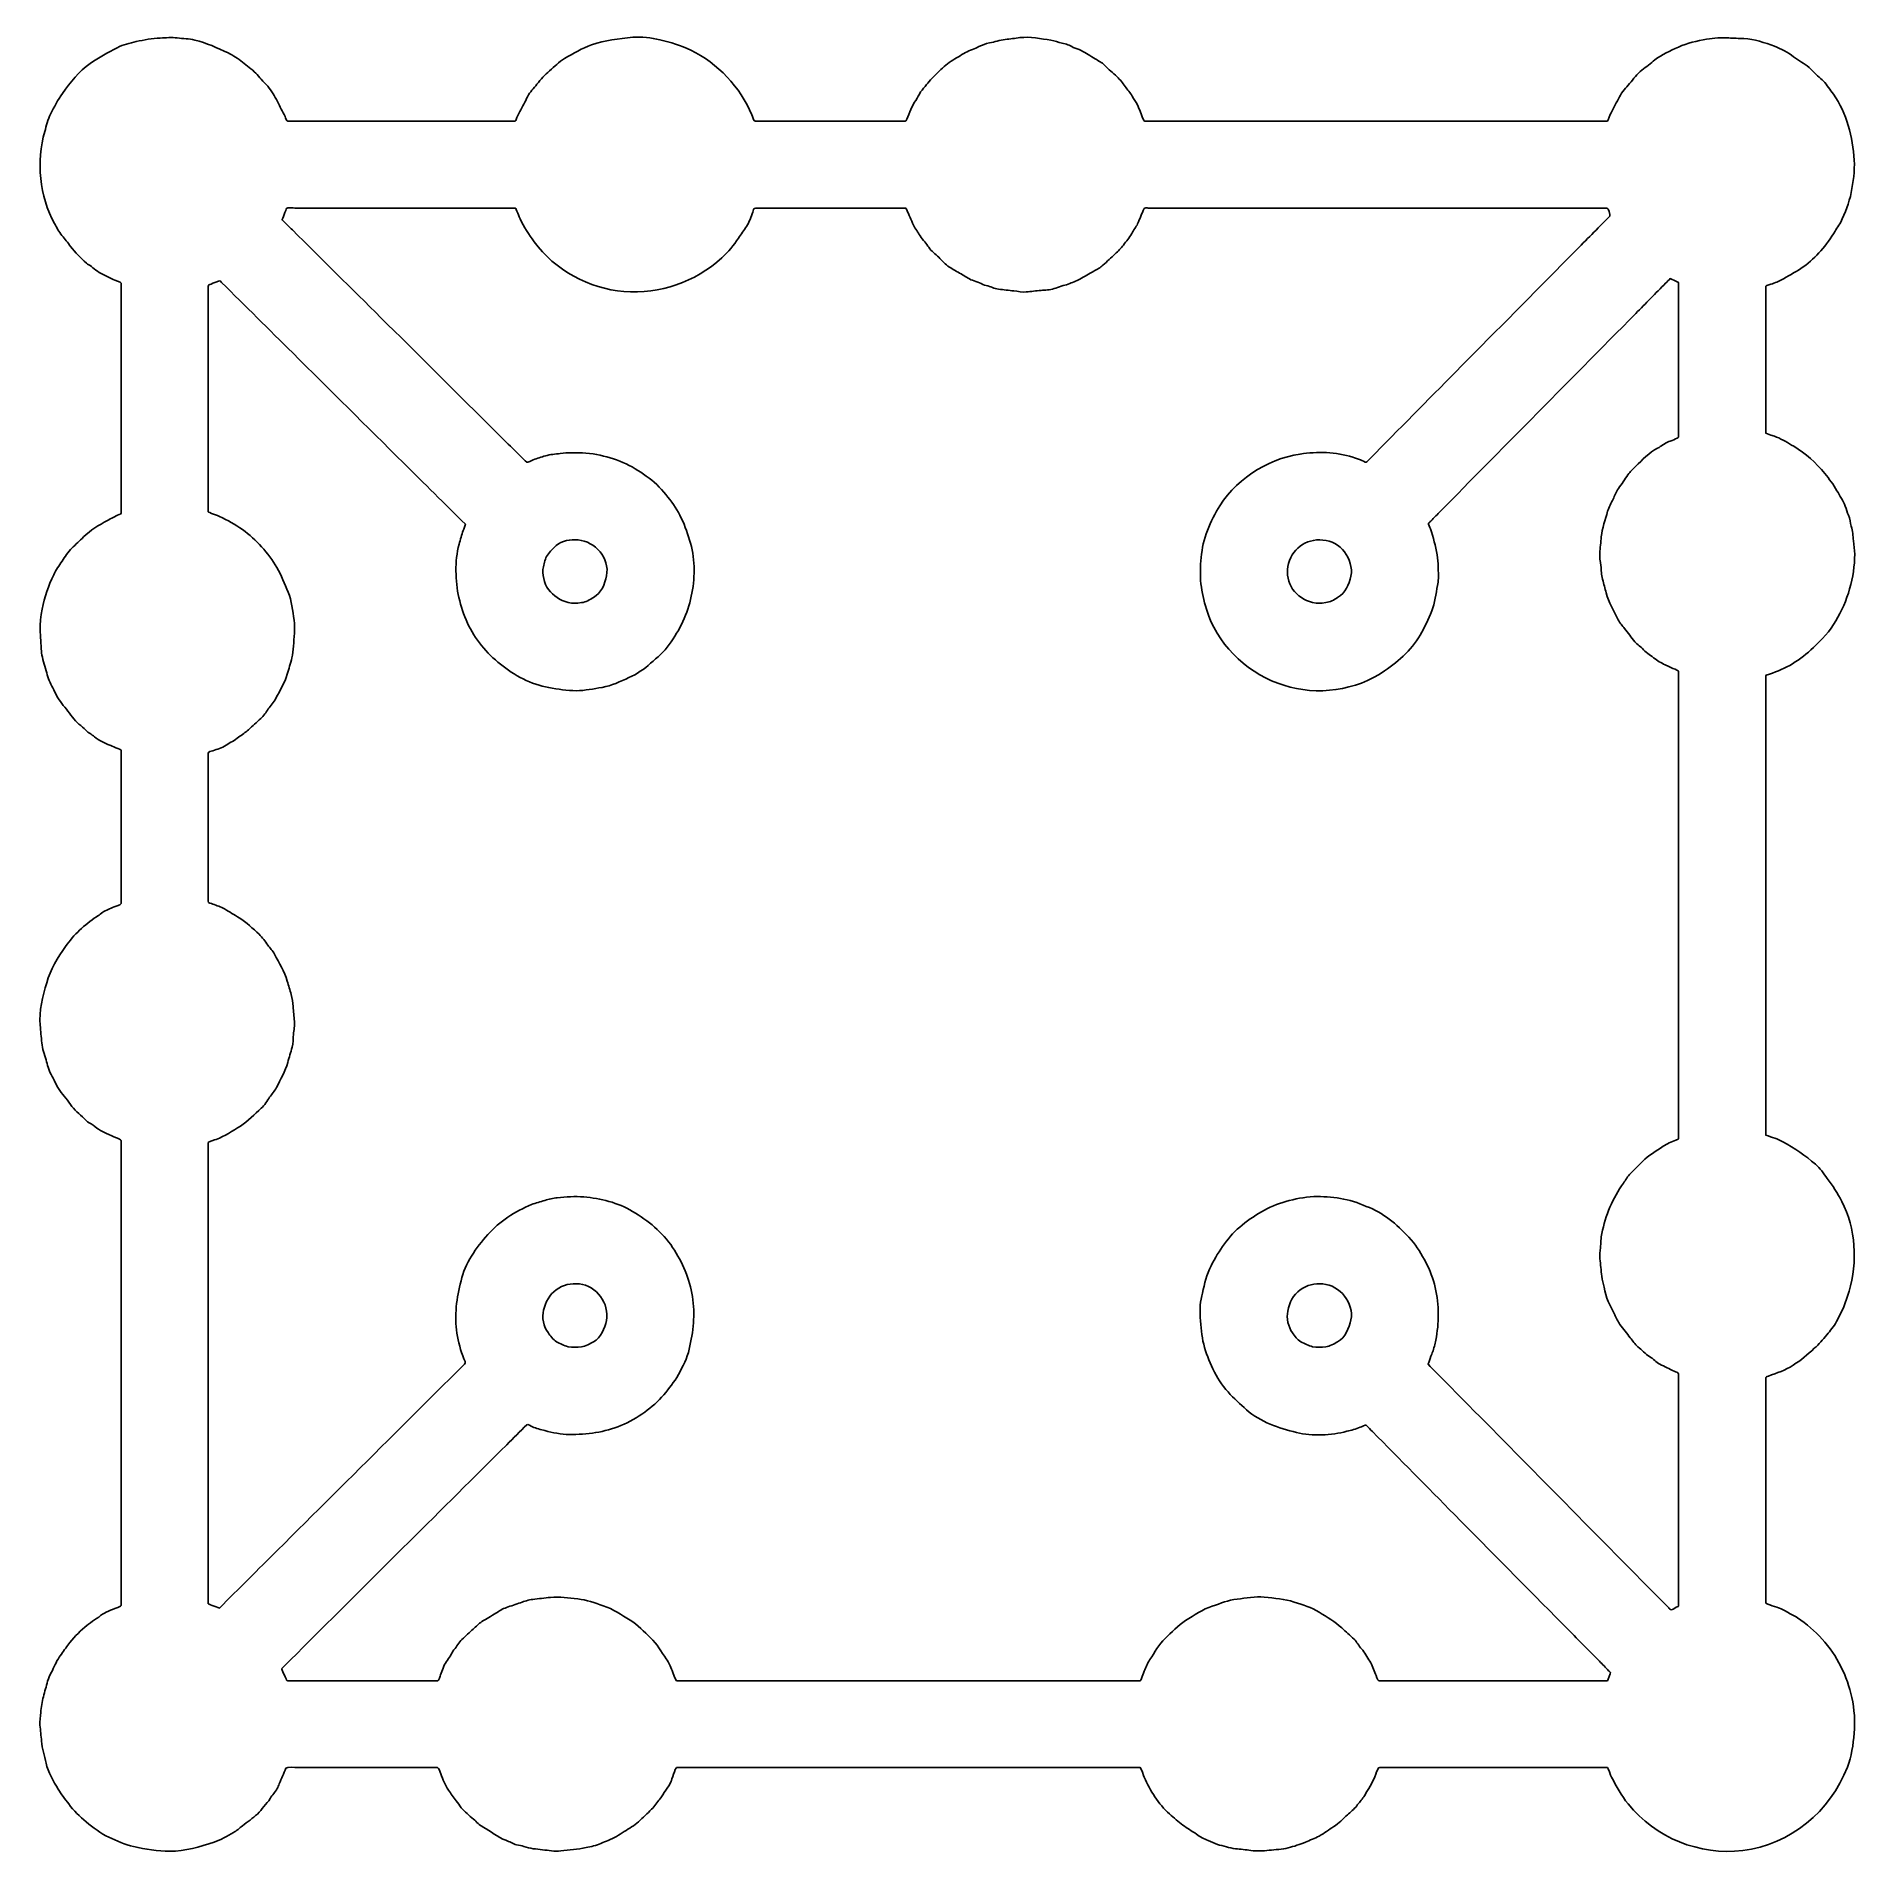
# Model space of a CAD drawing. Header units: inches. Extents: x 5 to 164, y -163 to -5.
import ezdxf

# ---------------------------------------------------------------- set-up
doc = ezdxf.new("R2010")
doc.units = ezdxf.units.IN
doc.header["$MEASUREMENT"] = 0
doc.layers.add('Layer 1', color=7, linetype='Continuous')

msp = doc.modelspace()

# ---------------------------------------------------------------- linework, layer by layer
at = {"layer": 'Layer 1', "color": 8, "lineweight": 25, "true_color": 0x808080}
for points, knots in [([(16.76, -163.1), (15.69, -163.1), (14.63, -162.93), (13.59, -162.68), (12.83, -162.5), (12.13, -162.2), (11.42, -161.87), (10.73, -161.54), (10.05, -161.02), (9.46, -160.53), (8.9, -160.06), (8.35, -159.55), (7.92, -158.95), (7.61, -158.53), (7.28, -158.11), (7, -157.67), (6.59, -156.99), (6.14, -156.16), (5.94, -155.39), (5.79, -154.76), (5.61, -154.13), (5.55, -153.48), (5.5, -153.02), (5.46, -152.55), (5.41, -152.08), (5.38, -151.72), (5.45, -151.32), (5.48, -150.96), (5.52, -150.5), (5.58, -150.04), (5.71, -149.59), (5.83, -149.14), (5.96, -148.69), (6.08, -148.24), (6.16, -147.97), (6.28, -147.71), (6.41, -147.46), (6.64, -147.03), (6.81, -146.55), (7.09, -146.15), (7.34, -145.78), (7.6, -145.43), (7.85, -145.08), (8.26, -144.5), (8.81, -143.99), (9.33, -143.52), (9.75, -143.14), (10.26, -142.86), (10.71, -142.51), (11.12, -142.19), (11.63, -142.02), (12.12, -141.82), (12.19, -141.79), (12.5, -141.72), (12.5, -141.62), (12.5, -139.56), (12.5, -137.49), (12.5, -135.42), (12.5, -131.16), (12.5, -126.89), (12.5, -122.63), (12.5, -118.18), (12.5, -113.73), (12.5, -109.28), (12.5, -106.66), (12.5, -104.03), (12.5, -101.4), (12.5, -101.27), (12.5, -101.13), (12.5, -101), (12.5, -100.91), (11.52, -100.54), (11.42, -100.49), (10.92, -100.26), (10.47, -100.04), (10.05, -99.66), (9.83, -99.51), (9.6, -99.44), (9.41, -99.24), (9.2, -99.03), (9.03, -98.84), (8.8, -98.65), (8.35, -98.3), (8.04, -97.77), (7.68, -97.32), (7.3, -96.85), (6.96, -96.44), (6.72, -95.88), (6.53, -95.45), (6.25, -95.06), (6.12, -94.6), (6.06, -94.39), (6, -94.18), (5.94, -93.97), (5.8, -93.48), (5.62, -92.99), (5.57, -92.48), (5.52, -91.97), (5.48, -91.45), (5.43, -90.94), (5.31, -89.68), (5.66, -88.42), (6, -87.22), (6.33, -86.06), (6.96, -85.03), (7.65, -84.05), (8.37, -83.03), (9.3, -82.15), (10.35, -81.46), (10.65, -81.27), (10.91, -81.01), (11.24, -80.87), (11.4, -80.8), (11.58, -80.73), (11.74, -80.66), (11.85, -80.62), (12.5, -80.42), (12.5, -80.31), (12.5, -79.84), (12.5, -79.38), (12.5, -78.91), (12.5, -76.8), (12.5, -74.69), (12.5, -72.58), (12.5, -70.82), (12.5, -69.05), (12.5, -67.29), (12.5, -67.17), (12.5, -67.05), (12.5, -66.93), (12.5, -66.85), (11.61, -66.53), (11.52, -66.48), (11.04, -66.27), (10.57, -66.08), (10.17, -65.73), (9.93, -65.52), (9.64, -65.39), (9.41, -65.17), (9.22, -64.97), (9.04, -64.8), (8.82, -64.63), (8.38, -64.28), (8.08, -63.77), (7.72, -63.33), (7.36, -62.88), (7, -62.48), (6.77, -61.94), (6.58, -61.52), (6.31, -61.11), (6.16, -60.67), (6.08, -60.44), (6.02, -60.21), (5.95, -59.97), (5.8, -59.45), (5.61, -58.94), (5.56, -58.39), (5.45, -57.1), (5.32, -55.86), (5.6, -54.58), (5.83, -53.53), (6.14, -52.55), (6.61, -51.59), (6.81, -51.16), (7.08, -50.79), (7.34, -50.4), (7.61, -50.02), (7.85, -49.58), (8.19, -49.26), (8.53, -48.93), (8.88, -48.61), (9.22, -48.28), (9.84, -47.69), (10.55, -47.24), (11.3, -46.84), (11.63, -46.66), (11.97, -46.49), (12.32, -46.32), (12.38, -46.29), (12.5, -46.3), (12.5, -46.21), (12.5, -45.12), (12.5, -44.03), (12.5, -42.95), (12.5, -38.59), (12.5, -34.24), (12.5, -29.88), (12.5, -28.66), (12.5, -27.43), (12.5, -26.2), (12.5, -26.17), (12.5, -26.14), (12.5, -26.11), (12.5, -26.02), (11.9, -25.82), (11.81, -25.78), (11.34, -25.57), (10.86, -25.35), (10.43, -25.06), (10.24, -24.94), (10.07, -24.8), (9.9, -24.65), (9.76, -24.55), (9.6, -24.49), (9.47, -24.37), (8.97, -23.91), (8.5, -23.44), (8.08, -22.9), (7.83, -22.58), (7.6, -22.24), (7.33, -21.94), (7.05, -21.62), (6.89, -21.27), (6.68, -20.9), (5.35, -18.54), (5.1, -15.46), (5.83, -12.87), (5.97, -12.35), (6.09, -11.82), (6.34, -11.34), (6.66, -10.72), (6.96, -10.1), (7.37, -9.53), (8.06, -8.56), (8.81, -7.6), (9.81, -6.92), (10.57, -6.4), (11.34, -5.96), (12.16, -5.54), (12.7, -5.27), (13.24, -5.15), (13.82, -5.01), (14.52, -4.85), (15.2, -4.73), (15.92, -4.7), (16.41, -4.67), (16.91, -4.62), (17.4, -4.69), (17.91, -4.75), (18.44, -4.75), (18.93, -4.88), (19.95, -5.13), (20.9, -5.54), (21.84, -6), (22.29, -6.23), (22.7, -6.48), (23.09, -6.81), (23.47, -7.13), (23.91, -7.42), (24.27, -7.77), (24.43, -7.93), (24.58, -8.12), (24.73, -8.3), (24.91, -8.52), (25.11, -8.7), (25.3, -8.91), (25.64, -9.31), (25.91, -9.79), (26.15, -10.25), (26.37, -10.69), (26.6, -11.12), (26.82, -11.55), (26.89, -11.69), (26.9, -11.95), (27.07, -11.95), (27.47, -11.95), (27.87, -11.95), (28.26, -11.95), (30.08, -11.95), (31.89, -11.95), (33.71, -11.95), (37.77, -11.95), (41.83, -11.95), (45.89, -11.95), (46.23, -11.95), (46.57, -11.95), (46.92, -11.95), (46.98, -11.95), (46.97, -11.85), (46.99, -11.8), (47.07, -11.56), (47.2, -11.35), (47.32, -11.12), (47.55, -10.69), (47.77, -10.25), (48, -9.82), (48.21, -9.41), (48.53, -9.09), (48.81, -8.73), (49.15, -8.29), (49.5, -7.93), (49.92, -7.56), (50.34, -7.18), (50.74, -6.79), (51.22, -6.49), (51.97, -6.03), (52.76, -5.59), (53.59, -5.3), (54.77, -4.88), (55.94, -4.76), (57.18, -4.63), (57.96, -4.55), (58.78, -4.69), (59.55, -4.85), (60.49, -5.05), (61.38, -5.34), (62.24, -5.76), (64.61, -6.9), (66.57, -8.99), (67.58, -11.41), (67.64, -11.54), (67.7, -11.95), (67.88, -11.95), (68.06, -11.95), (68.25, -11.95), (68.43, -11.95), (69.22, -11.95), (70.02, -11.95), (70.81, -11.95), (73.05, -11.95), (75.3, -11.95), (77.55, -11.95), (78.41, -11.95), (79.27, -11.95), (80.14, -11.95), (80.37, -11.95), (80.61, -11.95), (80.85, -11.95), (81.04, -11.95), (81.03, -11.98), (81.11, -11.79), (81.36, -11.23), (81.54, -10.64), (81.89, -10.14), (82.05, -9.9), (82.16, -9.64), (82.32, -9.41), (82.48, -9.18), (82.68, -9), (82.84, -8.77), (83.11, -8.38), (83.47, -8.06), (83.8, -7.73), (84.16, -7.36), (84.54, -7), (84.98, -6.72), (85.4, -6.46), (85.82, -6.2), (86.25, -5.96), (86.63, -5.76), (87.04, -5.64), (87.41, -5.45), (87.71, -5.29), (87.99, -5.19), (88.32, -5.13), (88.79, -5.04), (89.23, -4.88), (89.71, -4.82), (90.14, -4.77), (90.57, -4.72), (90.99, -4.66), (91.86, -4.56), (92.84, -4.76), (93.7, -4.89), (94.04, -4.93), (94.34, -5.09), (94.67, -5.15), (95.02, -5.21), (95.33, -5.31), (95.64, -5.51), (95.86, -5.62), (96.11, -5.66), (96.33, -5.78), (96.75, -5.99), (97.16, -6.27), (97.56, -6.52), (97.84, -6.69), (98.15, -6.83), (98.38, -7.07), (98.71, -7.44), (99.12, -7.74), (99.48, -8.08), (99.74, -8.34), (99.97, -8.63), (100.18, -8.93), (100.38, -9.22), (100.63, -9.46), (100.79, -9.78), (100.93, -10.04), (101.13, -10.25), (101.25, -10.53), (101.34, -10.74), (101.43, -10.95), (101.51, -11.16), (101.55, -11.24), (101.79, -11.95), (101.86, -11.95), (102.02, -11.95), (102.19, -11.95), (102.36, -11.95), (103.37, -11.95), (104.38, -11.95), (105.39, -11.95), (109.24, -11.95), (113.1, -11.95), (116.95, -11.95), (121.54, -11.95), (126.14, -11.95), (130.74, -11.95), (134.05, -11.95), (137.36, -11.95), (140.68, -11.95), (141.22, -11.95), (141.76, -11.95), (142.3, -11.95), (142.31, -11.95), (142.56, -11.31), (142.61, -11.22), (142.86, -10.76), (143.1, -10.3), (143.34, -9.84), (143.58, -9.39), (143.9, -9.05), (144.23, -8.67), (144.57, -8.27), (144.89, -7.82), (145.31, -7.5), (145.7, -7.22), (146.07, -6.91), (146.44, -6.61), (147.06, -6.12), (147.78, -5.82), (148.49, -5.49), (149.28, -5.12), (150.12, -4.96), (150.96, -4.8), (151.61, -4.68), (152.24, -4.66), (152.89, -4.69), (153.33, -4.71), (153.77, -4.73), (154.21, -4.75), (155.11, -4.79), (156.05, -5.1), (156.88, -5.42), (157.45, -5.64), (158.08, -5.95), (158.55, -6.33), (158.98, -6.68), (159.48, -6.9), (159.9, -7.27), (160.24, -7.58), (160.55, -7.93), (160.91, -8.22), (161.26, -8.51), (161.53, -8.94), (161.81, -9.3), (162.41, -10.08), (162.88, -11.04), (163.21, -11.97), (163.55, -12.96), (163.71, -13.96), (163.82, -15), (163.92, -15.96), (163.81, -16.9), (163.65, -17.85), (163.5, -18.79), (163.18, -19.63), (162.8, -20.5), (162.65, -20.88), (162.38, -21.23), (162.17, -21.58), (161.45, -22.76), (160.54, -23.88), (159.4, -24.68), (158.85, -25.07), (158.27, -25.39), (157.68, -25.72), (157.37, -25.9), (157.04, -26.04), (156.71, -26.16), (156.61, -26.19), (156.13, -26.29), (156.13, -26.38), (156.13, -26.87), (156.13, -27.35), (156.13, -27.84), (156.13, -29.98), (156.13, -32.12), (156.13, -34.26), (156.13, -35.87), (156.13, -37.49), (156.13, -39.1), (156.13, -39.14), (156.13, -39.18), (156.13, -39.22), (156.13, -39.27), (156.97, -39.51), (157.06, -39.55), (157.59, -39.76), (158.07, -40.07), (158.56, -40.36), (159.61, -40.98), (160.51, -41.79), (161.27, -42.74), (161.66, -43.22), (162.04, -43.7), (162.34, -44.24), (162.59, -44.68), (162.87, -45.13), (163.06, -45.6), (163.17, -45.86), (163.23, -46.13), (163.34, -46.39), (163.49, -46.69), (163.49, -47.03), (163.59, -47.34), (163.72, -47.77), (163.73, -48.18), (163.77, -48.62), (163.81, -49.01), (163.89, -49.4), (163.89, -49.79), (163.89, -51.79), (163.26, -53.9), (162.24, -55.62), (161.73, -56.48), (161.01, -57.27), (160.28, -57.94), (159.7, -58.48), (159.13, -58.95), (158.45, -59.36), (157.81, -59.75), (157.15, -60.01), (156.44, -60.26), (156.34, -60.3), (156.13, -60.3), (156.13, -60.43), (156.13, -60.65), (156.13, -60.88), (156.13, -61.1), (156.13, -62.21), (156.13, -63.32), (156.13, -64.43), (156.13, -68.39), (156.13, -72.36), (156.13, -76.32), (156.13, -80.9), (156.13, -85.47), (156.13, -90.05), (156.13, -93.17), (156.13, -96.28), (156.13, -99.4), (156.13, -99.71), (156.13, -100.02), (156.13, -100.34), (156.13, -100.4), (156.13, -100.46), (156.13, -100.52), (156.13, -100.54), (156.12, -100.54), (156.14, -100.55), (156.65, -100.71), (157.16, -100.87), (157.62, -101.12), (158.65, -101.69), (159.58, -102.31), (160.46, -103.08), (160.86, -103.43), (161.17, -103.89), (161.49, -104.31), (161.98, -104.94), (162.38, -105.61), (162.75, -106.32), (164.01, -108.69), (164.14, -111.62), (163.4, -114.17), (163.13, -115.09), (162.77, -115.98), (162.3, -116.83), (162.07, -117.25), (161.75, -117.61), (161.44, -117.99), (161.1, -118.4), (160.78, -118.82), (160.36, -119.16), (159.77, -119.72), (159.18, -120.19), (158.5, -120.64), (157.85, -121.07), (157.08, -121.32), (156.36, -121.59), (156.17, -121.66), (156.13, -121.63), (156.13, -121.8), (156.13, -121.96), (156.13, -122.12), (156.13, -122.28), (156.13, -122.92), (156.13, -123.56), (156.13, -124.2), (156.13, -126.28), (156.13, -128.35), (156.13, -130.42), (156.13, -134.02), (156.13, -137.61), (156.13, -141.2), (156.13, -141.27), (156.13, -141.35), (156.13, -141.42), (156.13, -141.49), (157.19, -141.81), (157.31, -141.85), (157.54, -141.94), (157.75, -142.05), (157.96, -142.18), (158.26, -142.38), (158.59, -142.5), (158.89, -142.7), (159.68, -143.24), (160.41, -143.86), (161.05, -144.57), (162.35, -146), (163.23, -147.79), (163.64, -149.67), (163.86, -150.69), (163.93, -151.75), (163.84, -152.79), (163.76, -153.76), (163.61, -154.82), (163.25, -155.74), (161.76, -159.6), (158.27, -162.54), (154.11, -163.03), (150.34, -163.47), (146.48, -161.94), (144.1, -158.96), (143.51, -158.23), (143.1, -157.43), (142.64, -156.62), (142.59, -156.52), (142.37, -155.79), (142.29, -155.79), (141.98, -155.79), (141.67, -155.79), (141.36, -155.79), (139.65, -155.79), (137.94, -155.79), (136.22, -155.79), (132.06, -155.79), (127.9, -155.79), (123.74, -155.79), (123.31, -155.79), (122.87, -155.79), (122.43, -155.79), (122.28, -155.79), (122.3, -155.79), (122.23, -155.95), (121.99, -156.51), (121.8, -157.1), (121.45, -157.61), (121.29, -157.84), (121.18, -158.11), (121.01, -158.34), (120.83, -158.61), (120.6, -158.86), (120.4, -159.12), (120.17, -159.42), (119.87, -159.66), (119.59, -159.91), (119.21, -160.25), (118.83, -160.67), (118.4, -160.94), (117.97, -161.21), (117.58, -161.52), (117.13, -161.77), (116.74, -161.98), (116.32, -162.12), (115.92, -162.3), (115.43, -162.51), (114.93, -162.66), (114.42, -162.8), (113.89, -162.94), (113.29, -162.95), (112.75, -163.01), (112.2, -163.07), (111.72, -163.1), (111.16, -163.02), (110.71, -162.96), (110.26, -162.92), (109.81, -162.87), (109.54, -162.84), (109.28, -162.79), (109.02, -162.7), (108.76, -162.61), (108.49, -162.59), (108.23, -162.5), (107.95, -162.41), (107.71, -162.25), (107.43, -162.15), (107.05, -162.03), (106.73, -161.83), (106.4, -161.59), (106.01, -161.32), (105.59, -161.1), (105.21, -160.81), (104.81, -160.51), (104.43, -160.17), (104.06, -159.83), (103.1, -158.97), (102.34, -157.81), (101.85, -156.63), (101.81, -156.55), (101.56, -155.79), (101.49, -155.79), (101.44, -155.79), (101.39, -155.79), (101.34, -155.79), (101.05, -155.79), (100.77, -155.79), (100.48, -155.79), (99.28, -155.79), (98.08, -155.79), (96.88, -155.79), (92.82, -155.79), (88.77, -155.79), (84.72, -155.79), (80.17, -155.79), (75.61, -155.79), (71.06, -155.79), (68.03, -155.79), (65.01, -155.79), (61.98, -155.79), (61.7, -155.79), (61.42, -155.79), (61.14, -155.79), (61.09, -155.79), (61.05, -155.79), (61, -155.79), (60.91, -155.79), (60.56, -156.9), (60.53, -156.97), (60.41, -157.26), (60.24, -157.51), (60.06, -157.77), (59.88, -158.02), (59.76, -158.31), (59.54, -158.53), (59.28, -158.8), (59.11, -159.15), (58.82, -159.42), (58.44, -159.78), (58.09, -160.17), (57.69, -160.51), (57.3, -160.85), (56.86, -161.11), (56.43, -161.38), (55.98, -161.67), (55.53, -161.95), (55.03, -162.14), (54.82, -162.23), (54.61, -162.3), (54.4, -162.41), (54.02, -162.61), (53.52, -162.68), (53.1, -162.78), (52.37, -162.95), (51.63, -162.94), (50.89, -163.06), (50.37, -163.14), (49.82, -163.02), (49.29, -162.96), (48.74, -162.9), (48.2, -162.87), (47.67, -162.68), (47.47, -162.6), (47.26, -162.59), (47.04, -162.53), (46.71, -162.45), (46.41, -162.24), (46.09, -162.13), (45.37, -161.89), (44.78, -161.34), (44.12, -160.98), (43.79, -160.81), (43.55, -160.53), (43.27, -160.29), (42.9, -159.97), (42.52, -159.66), (42.2, -159.29), (42.04, -159.1), (41.93, -158.86), (41.76, -158.69), (41.48, -158.4), (41.33, -158.06), (41.09, -157.75), (40.78, -157.33), (40.61, -156.81), (40.41, -156.33), (40.36, -156.21), (40.27, -155.79), (40.12, -155.79), (39.94, -155.79), (39.76, -155.79), (39.59, -155.79), (38.8, -155.79), (38.02, -155.79), (37.23, -155.79), (34.98, -155.79), (32.73, -155.79), (30.48, -155.79), (29.61, -155.79), (28.73, -155.79), (27.86, -155.79), (27.72, -155.79), (26.96, -155.7), (26.89, -155.84), (26.7, -156.29), (26.51, -156.75), (26.31, -157.2), (26.25, -157.34), (26.2, -157.49), (26.13, -157.62), (25.96, -157.94), (25.68, -158.17), (25.52, -158.49), (25.38, -158.77), (25.14, -158.93), (24.96, -159.17), (24.78, -159.4), (24.61, -159.65), (24.4, -159.85), (24, -160.21), (23.52, -160.53), (23.09, -160.87), (22.84, -161.08), (22.59, -161.31), (22.3, -161.47), (21.77, -161.77), (21.2, -162.11), (20.62, -162.3), (19.37, -162.7), (18.09, -163.1), (16.76, -163.1)], [0, 0, 0, 0, 1, 1, 1, 2, 2, 2, 3, 3, 3, 4, 4, 4, 5, 5, 5, 6, 6, 6, 7, 7, 7, 8, 8, 8, 9, 9, 9, 10, 10, 10, 11, 11, 11, 12, 12, 12, 13, 13, 13, 14, 14, 14, 15, 15, 15, 16, 16, 16, 17, 17, 17, 18, 18, 18, 19, 19, 19, 20, 20, 20, 21, 21, 21, 22, 22, 22, 23, 23, 23, 24, 24, 24, 25, 25, 25, 26, 26, 26, 27, 27, 27, 28, 28, 28, 29, 29, 29, 30, 30, 30, 31, 31, 31, 32, 32, 32, 33, 33, 33, 34, 34, 34, 35, 35, 35, 36, 36, 36, 37, 37, 37, 38, 38, 38, 39, 39, 39, 40, 40, 40, 41, 41, 41, 42, 42, 42, 43, 43, 43, 44, 44, 44, 45, 45, 45, 46, 46, 46, 47, 47, 47, 48, 48, 48, 49, 49, 49, 50, 50, 50, 51, 51, 51, 52, 52, 52, 53, 53, 53, 54, 54, 54, 55, 55, 55, 56, 56, 56, 57, 57, 57, 58, 58, 58, 59, 59, 59, 60, 60, 60, 61, 61, 61, 62, 62, 62, 63, 63, 63, 64, 64, 64, 65, 65, 65, 66, 66, 66, 67, 67, 67, 68, 68, 68, 69, 69, 69, 70, 70, 70, 71, 71, 71, 72, 72, 72, 73, 73, 73, 74, 74, 74, 75, 75, 75, 76, 76, 76, 77, 77, 77, 78, 78, 78, 79, 79, 79, 80, 80, 80, 81, 81, 81, 82, 82, 82, 83, 83, 83, 84, 84, 84, 85, 85, 85, 86, 86, 86, 87, 87, 87, 88, 88, 88, 89, 89, 89, 90, 90, 90, 91, 91, 91, 92, 92, 92, 93, 93, 93, 94, 94, 94, 95, 95, 95, 96, 96, 96, 97, 97, 97, 98, 98, 98, 99, 99, 99, 100, 100, 100, 101, 101, 101, 102, 102, 102, 103, 103, 103, 104, 104, 104, 105, 105, 105, 106, 106, 106, 107, 107, 107, 108, 108, 108, 109, 109, 109, 110, 110, 110, 111, 111, 111, 112, 112, 112, 113, 113, 113, 114, 114, 114, 115, 115, 115, 116, 116, 116, 117, 117, 117, 118, 118, 118, 119, 119, 119, 120, 120, 120, 121, 121, 121, 122, 122, 122, 123, 123, 123, 124, 124, 124, 125, 125, 125, 126, 126, 126, 127, 127, 127, 128, 128, 128, 129, 129, 129, 130, 130, 130, 131, 131, 131, 132, 132, 132, 133, 133, 133, 134, 134, 134, 135, 135, 135, 136, 136, 136, 137, 137, 137, 138, 138, 138, 139, 139, 139, 140, 140, 140, 141, 141, 141, 142, 142, 142, 143, 143, 143, 144, 144, 144, 145, 145, 145, 146, 146, 146, 147, 147, 147, 148, 148, 148, 149, 149, 149, 150, 150, 150, 151, 151, 151, 152, 152, 152, 153, 153, 153, 154, 154, 154, 155, 155, 155, 156, 156, 156, 157, 157, 157, 158, 158, 158, 159, 159, 159, 160, 160, 160, 161, 161, 161, 162, 162, 162, 163, 163, 163, 164, 164, 164, 165, 165, 165, 166, 166, 166, 167, 167, 167, 168, 168, 168, 169, 169, 169, 170, 170, 170, 171, 171, 171, 172, 172, 172, 173, 173, 173, 174, 174, 174, 175, 175, 175, 176, 176, 176, 177, 177, 177, 178, 178, 178, 179, 179, 179, 180, 180, 180, 181, 181, 181, 182, 182, 182, 183, 183, 183, 184, 184, 184, 185, 185, 185, 186, 186, 186, 187, 187, 187, 188, 188, 188, 189, 189, 189, 190, 190, 190, 191, 191, 191, 192, 192, 192, 193, 193, 193, 194, 194, 194, 195, 195, 195, 196, 196, 196, 197, 197, 197, 198, 198, 198, 199, 199, 199, 200, 200, 200, 201, 201, 201, 202, 202, 202, 203, 203, 203, 204, 204, 204, 205, 205, 205, 206, 206, 206, 207, 207, 207, 208, 208, 208, 209, 209, 209, 210, 210, 210, 211, 211, 211, 212, 212, 212, 213, 213, 213, 214, 214, 214, 215, 215, 215, 216, 216, 216, 217, 217, 217, 218, 218, 218, 219, 219, 219, 220, 220, 220, 221, 221, 221, 222, 222, 222, 223, 223, 223, 224, 224, 224, 225, 225, 225, 226, 226, 226, 227, 227, 227, 228, 228, 228, 229, 229, 229, 230, 230, 230, 231, 231, 231, 232, 232, 232, 233, 233, 233, 234, 234, 234, 235, 235, 235, 236, 236, 236, 237, 237, 237, 238, 238, 238, 239, 239, 239, 240, 240, 240, 241, 241, 241, 242, 242, 242, 243, 243, 243, 244, 244, 244, 245, 245, 245, 246, 246, 246, 247, 247, 247, 248, 248, 248, 249, 249, 249, 250, 250, 250, 251, 251, 251, 252, 252, 252, 253, 253, 253, 254, 254, 254, 255, 255, 255, 256, 256, 256, 257, 257, 257, 258, 258, 258, 259, 259, 259, 260, 260, 260, 261, 261, 261, 262, 262, 262, 263, 263, 263, 264, 264, 264, 265, 265, 265, 266, 266, 266, 267, 267, 267, 268, 268, 268, 269, 269, 269, 270, 270, 270, 271, 271, 271, 272, 272, 272, 273, 273, 273, 274, 274, 274, 275, 275, 275, 276, 276, 276, 277, 277, 277, 278, 278, 278, 279, 279, 279, 280, 280, 280, 281, 281, 281, 281]), ([(142.3, -148.2), (142.32, -148.12), (142.58, -147.5), (142.56, -147.48), (142.51, -147.43), (142.46, -147.37), (142.4, -147.32), (142.13, -147.04), (141.86, -146.77), (141.59, -146.49), (140.52, -145.41), (139.44, -144.32), (138.37, -143.24), (135.23, -140.05), (132.08, -136.86), (128.93, -133.68), (126.55, -131.26), (124.16, -128.85), (121.78, -126.43), (121.6, -126.25), (121.42, -126.07), (121.24, -125.88), (121.16, -125.81), (120.81, -126.02), (120.69, -126.06), (120.32, -126.2), (119.94, -126.32), (119.55, -126.41), (118.17, -126.76), (116.54, -126.86), (115.14, -126.51), (113.61, -126.13), (111.99, -125.6), (110.78, -124.53), (110.21, -124.02), (109.67, -123.55), (109.16, -122.97), (108.64, -122.38), (108.17, -121.68), (107.84, -120.96), (107.52, -120.25), (107.23, -119.57), (107.04, -118.81), (106.85, -118.04), (106.79, -117.27), (106.73, -116.47), (106.68, -115.79), (106.75, -115), (106.92, -114.33), (107.12, -113.53), (107.29, -112.7), (107.68, -111.95), (108.37, -110.6), (109.2, -109.35), (110.4, -108.39), (111.64, -107.39), (112.96, -106.64), (114.51, -106.25), (115.31, -106.05), (116.12, -105.9), (116.96, -105.9), (117.73, -105.9), (118.5, -105.98), (119.26, -106.12), (120.05, -106.24), (120.77, -106.57), (121.51, -106.87), (122.21, -107.16), (122.87, -107.58), (123.46, -108.05), (124.08, -108.55), (124.63, -109.08), (125.16, -109.68), (125.68, -110.27), (126.05, -110.95), (126.43, -111.64), (127.17, -113.01), (127.52, -114.64), (127.52, -116.19), (127.52, -116.96), (127.46, -117.69), (127.3, -118.45), (127.23, -118.8), (127.14, -119.16), (127.02, -119.5), (127, -119.55), (126.62, -120.53), (126.63, -120.55), (127.12, -121.04), (127.6, -121.53), (128.09, -122.03), (130.84, -124.81), (133.59, -127.59), (136.34, -130.38), (139.31, -133.39), (142.29, -136.41), (145.27, -139.43), (146.05, -140.21), (146.82, -141), (147.6, -141.78), (147.66, -141.85), (147.73, -141.92), (147.79, -141.98), (147.88, -142.07), (148.18, -141.83), (148.29, -141.78), (148.47, -141.71), (148.5, -141.73), (148.5, -141.57), (148.5, -141.4), (148.5, -141.24), (148.5, -141.08), (148.5, -137.23), (148.5, -133.37), (148.5, -129.52), (148.5, -127.52), (148.5, -125.52), (148.5, -123.52), (148.5, -122.94), (148.5, -122.36), (148.5, -121.78), (148.5, -121.66), (148.5, -121.53), (148.5, -121.4), (148.5, -121.26), (148.23, -121.21), (148.13, -121.16), (147.71, -120.96), (147.29, -120.75), (146.87, -120.54), (146.54, -120.38), (146.3, -120.06), (145.97, -119.87), (145.61, -119.66), (145.29, -119.29), (144.96, -119.03), (144.69, -118.81), (144.5, -118.5), (144.29, -118.23), (143.99, -117.84), (143.69, -117.45), (143.39, -117.07), (143.2, -116.81), (143.07, -116.51), (142.93, -116.22), (142.54, -115.46), (142.14, -114.69), (142.01, -113.83), (141.96, -113.5), (141.84, -113.19), (141.8, -112.86), (141.75, -112.35), (141.69, -111.84), (141.64, -111.34), (141.6, -111.02), (141.65, -110.7), (141.68, -110.38), (141.72, -109.97), (141.73, -109.53), (141.81, -109.12), (142.1, -107.56), (142.78, -106.03), (143.69, -104.73), (143.88, -104.45), (144.06, -104.13), (144.31, -103.89), (144.65, -103.54), (145, -103.19), (145.35, -102.84), (145.88, -102.31), (146.54, -101.94), (147.15, -101.51), (147.48, -101.28), (147.91, -101.14), (148.27, -100.97), (148.35, -100.93), (148.5, -100.92), (148.5, -100.82), (148.5, -100.6), (148.5, -100.39), (148.5, -100.17), (148.5, -97.34), (148.5, -94.5), (148.5, -91.67), (148.5, -87.16), (148.5, -82.66), (148.5, -78.16), (148.5, -73.98), (148.5, -69.8), (148.5, -65.62), (148.5, -63.76), (148.5, -61.89), (148.5, -60.03), (148.5, -59.94), (147.56, -59.57), (147.46, -59.52), (147.1, -59.34), (146.78, -59.18), (146.46, -58.93), (146.11, -58.65), (145.75, -58.47), (145.45, -58.13), (145.23, -57.87), (144.9, -57.72), (144.69, -57.44), (144.39, -57.05), (144.09, -56.66), (143.79, -56.27), (143.6, -56.03), (143.37, -55.79), (143.23, -55.51), (142.84, -54.73), (142.42, -54.01), (142.19, -53.17), (142.08, -52.78), (141.98, -52.38), (141.87, -51.98), (141.76, -51.6), (141.76, -51.17), (141.72, -50.78), (141.68, -50.43), (141.59, -50.04), (141.62, -49.69), (141.67, -49.22), (141.71, -48.75), (141.76, -48.28), (141.83, -47.51), (142.1, -46.78), (142.31, -46.04), (142.41, -45.67), (142.63, -45.32), (142.79, -44.97), (142.93, -44.66), (143.06, -44.35), (143.26, -44.06), (143.53, -43.66), (143.81, -43.25), (144.09, -42.84), (144.27, -42.57), (144.53, -42.36), (144.76, -42.12), (145.34, -41.55), (145.94, -40.9), (146.68, -40.52), (147, -40.36), (147.27, -40.12), (147.6, -39.97), (147.71, -39.93), (148.5, -39.66), (148.5, -39.56), (148.5, -39.12), (148.5, -38.68), (148.5, -38.24), (148.5, -34.33), (148.5, -30.42), (148.5, -26.51), (148.5, -26.36), (148.5, -26.21), (148.5, -26.05), (148.5, -26.04), (147.8, -25.69), (147.77, -25.71), (147.64, -25.84), (147.51, -25.98), (147.38, -26.11), (146.51, -26.99), (145.64, -27.88), (144.77, -28.76), (141.72, -31.84), (138.68, -34.92), (135.63, -38.01), (133, -40.67), (130.37, -43.34), (127.74, -46), (127.45, -46.3), (127.16, -46.59), (126.87, -46.89), (126.8, -46.95), (126.74, -47.02), (126.68, -47.08), (126.6, -47.15), (126.8, -47.45), (126.84, -47.56), (127.09, -48.32), (127.29, -49.06), (127.42, -49.85), (127.48, -50.2), (127.52, -50.55), (127.52, -50.91), (127.52, -51.34), (127.57, -51.8), (127.5, -52.23), (127.37, -52.98), (127.29, -53.75), (127.05, -54.47), (126.8, -55.22), (126.45, -55.89), (126.09, -56.59), (125.37, -57.99), (124.11, -59.1), (122.84, -59.98), (120.37, -61.71), (116.9, -62.18), (114.05, -61.24), (111.12, -60.38), (108.51, -57.99), (107.46, -55.12), (106.94, -53.67), (106.65, -52.22), (106.77, -50.67), (106.83, -49.87), (106.9, -49.07), (107.16, -48.31), (107.39, -47.51), (107.76, -46.77), (108.16, -46.04), (109.62, -43.38), (112.49, -41.49), (115.46, -41.04), (116.96, -40.81), (118.6, -40.83), (120.05, -41.32), (120.27, -41.39), (120.5, -41.47), (120.72, -41.54), (120.84, -41.58), (121.14, -41.78), (121.24, -41.76), (121.27, -41.75), (121.31, -41.68), (121.33, -41.66), (121.57, -41.42), (121.8, -41.19), (122.04, -40.95), (124.54, -38.41), (127.05, -35.88), (129.56, -33.34), (132.67, -30.2), (135.78, -27.05), (138.89, -23.9), (139.88, -22.91), (140.87, -21.91), (141.86, -20.91), (142.07, -20.69), (142.28, -20.48), (142.49, -20.26), (142.61, -20.15), (142.35, -19.55), (142.26, -19.55), (140.18, -19.55), (138.1, -19.55), (136.03, -19.55), (131.75, -19.55), (127.47, -19.55), (123.2, -19.55), (118.76, -19.55), (114.32, -19.55), (109.88, -19.55), (107.32, -19.55), (104.75, -19.55), (102.18, -19.55), (102.08, -19.55), (101.87, -19.5), (101.83, -19.6), (101.64, -20.04), (101.46, -20.48), (101.27, -20.92), (101.14, -21.23), (100.89, -21.47), (100.75, -21.77), (100.56, -22.16), (100.27, -22.44), (100.03, -22.78), (99.82, -23.08), (99.57, -23.3), (99.31, -23.55), (98.95, -23.88), (98.6, -24.21), (98.24, -24.54), (98.02, -24.76), (97.71, -24.9), (97.44, -25.05), (97.03, -25.29), (96.63, -25.53), (96.22, -25.77), (95.91, -25.95), (95.54, -26.03), (95.21, -26.21), (95.01, -26.31), (94.81, -26.29), (94.6, -26.37), (94.39, -26.44), (94.18, -26.52), (93.97, -26.59), (93.63, -26.72), (93.19, -26.7), (92.83, -26.74), (92.4, -26.79), (91.97, -26.83), (91.54, -26.88), (91.19, -26.92), (90.81, -26.82), (90.46, -26.79), (90.02, -26.74), (89.57, -26.69), (89.12, -26.64), (88.75, -26.6), (88.42, -26.39), (88.05, -26.32), (87.82, -26.28), (87.66, -26.17), (87.45, -26.07), (87.26, -25.99), (87.04, -25.93), (86.84, -25.86), (86.49, -25.73), (86.17, -25.48), (85.85, -25.3), (85.51, -25.1), (85.15, -24.92), (84.83, -24.7), (84.48, -24.49), (84.19, -24.12), (83.9, -23.84), (83.62, -23.57), (83.25, -23.31), (83.02, -22.98), (82.9, -22.83), (82.8, -22.66), (82.68, -22.5), (82.55, -22.31), (82.37, -22.2), (82.27, -21.98), (82.1, -21.65), (81.84, -21.37), (81.69, -21.03), (81.49, -20.59), (81.3, -20.14), (81.11, -19.7), (81.03, -19.54), (81.05, -19.55), (80.88, -19.55), (80.66, -19.55), (80.44, -19.55), (80.21, -19.55), (79.36, -19.55), (78.52, -19.55), (77.67, -19.55), (75.42, -19.55), (73.18, -19.55), (70.93, -19.55), (70.12, -19.55), (69.31, -19.55), (68.5, -19.55), (68.3, -19.55), (68.1, -19.55), (67.9, -19.55), (67.72, -19.55), (67.72, -19.75), (67.66, -19.91), (67.49, -20.3), (67.37, -20.79), (67.12, -21.15), (66.9, -21.5), (66.65, -21.83), (66.41, -22.17), (65.97, -22.8), (65.54, -23.38), (64.96, -23.9), (62.59, -26.03), (59.58, -27.08), (56.4, -26.83), (53.37, -26.6), (50.36, -24.96), (48.56, -22.49), (48.1, -21.86), (47.69, -21.2), (47.34, -20.49), (47.29, -20.4), (46.97, -19.55), (46.93, -19.55), (46.86, -19.55), (46.78, -19.55), (46.7, -19.55), (45.35, -19.55), (44, -19.55), (42.65, -19.55), (38.32, -19.55), (33.99, -19.55), (29.66, -19.55), (28.99, -19.55), (28.33, -19.55), (27.67, -19.55), (27.57, -19.55), (26.98, -19.49), (26.95, -19.58), (26.92, -19.66), (26.54, -20.56), (26.56, -20.58), (26.61, -20.62), (26.65, -20.66), (26.69, -20.7), (26.94, -20.96), (27.2, -21.21), (27.46, -21.46), (30.03, -24.02), (32.61, -26.58), (35.19, -29.13), (38.3, -32.22), (41.42, -35.31), (44.53, -38.41), (45.48, -39.35), (46.43, -40.29), (47.38, -41.23), (47.56, -41.41), (47.74, -41.58), (47.92, -41.76), (47.98, -41.83), (48.41, -41.58), (48.49, -41.55), (48.82, -41.41), (49.21, -41.3), (49.56, -41.2), (49.95, -41.07), (50.43, -41.05), (50.84, -40.99), (51.17, -40.93), (51.5, -40.92), (51.83, -40.92), (52.68, -40.92), (53.51, -40.93), (54.33, -41.14), (55.11, -41.33), (55.87, -41.54), (56.6, -41.9), (57.31, -42.23), (57.97, -42.68), (58.6, -43.14), (59.23, -43.59), (59.77, -44.21), (60.25, -44.81), (60.7, -45.36), (61.12, -45.99), (61.42, -46.63), (62.07, -48.07), (62.54, -49.56), (62.54, -51.15), (62.54, -52.72), (62.21, -54.24), (61.56, -55.66), (61.24, -56.39), (60.82, -57.02), (60.36, -57.68), (59.92, -58.31), (59.31, -58.82), (58.74, -59.32), (58.19, -59.82), (57.52, -60.26), (56.85, -60.57), (56.1, -60.91), (55.33, -61.28), (54.51, -61.42), (53.75, -61.54), (53.02, -61.71), (52.25, -61.71), (51.43, -61.71), (50.65, -61.57), (49.85, -61.44), (48.33, -61.19), (46.81, -60.36), (45.63, -59.4), (44.43, -58.43), (43.39, -57.21), (42.75, -55.8), (42.09, -54.35), (41.74, -52.85), (41.74, -51.25), (41.74, -50.46), (41.8, -49.68), (42.01, -48.91), (42.12, -48.5), (42.24, -48.11), (42.37, -47.71), (42.41, -47.61), (42.61, -47.22), (42.56, -47.17), (40.76, -45.38), (38.96, -43.6), (37.16, -41.81), (33.93, -38.61), (30.71, -35.41), (27.48, -32.21), (25.41, -30.16), (23.34, -28.1), (21.27, -26.05), (21.22, -26), (21.17, -25.95), (21.12, -25.9), (21.09, -25.87), (20.44, -26.15), (20.35, -26.19), (20.18, -26.26), (20.1, -26.24), (20.1, -26.4), (20.1, -26.56), (20.1, -26.72), (20.1, -26.87), (20.1, -28.45), (20.1, -30.02), (20.1, -31.59), (20.1, -35.83), (20.1, -40.06), (20.1, -44.29), (20.1, -44.8), (20.1, -45.32), (20.1, -45.83), (20.1, -45.91), (20.1, -45.99), (20.1, -46.08), (20.1, -46.13), (21.01, -46.44), (21.09, -46.48), (21.79, -46.83), (22.46, -47.18), (23.1, -47.64), (23.7, -48.09), (24.26, -48.59), (24.76, -49.14), (25.27, -49.7), (25.73, -50.32), (26.11, -50.96), (26.51, -51.64), (26.78, -52.38), (27.08, -53.1), (27.4, -53.86), (27.48, -54.74), (27.6, -55.55), (27.72, -56.3), (27.61, -57.07), (27.54, -57.82), (27.51, -58.16), (27.52, -58.53), (27.42, -58.85), (27.28, -59.33), (27.14, -59.8), (27.01, -60.27), (26.79, -61.01), (26.37, -61.69), (26.02, -62.37), (25.85, -62.71), (25.57, -63.01), (25.35, -63.31), (25.15, -63.58), (24.96, -63.91), (24.7, -64.14), (24.34, -64.47), (23.98, -64.79), (23.62, -65.12), (23.35, -65.37), (23.06, -65.55), (22.76, -65.77), (22.41, -66.04), (22.04, -66.24), (21.67, -66.48), (21.32, -66.71), (20.89, -66.82), (20.5, -66.96), (20.33, -67.02), (20.1, -67.02), (20.1, -67.21), (20.1, -67.41), (20.1, -67.61), (20.1, -67.81), (20.1, -69.76), (20.1, -71.7), (20.1, -73.65), (20.1, -75.59), (20.1, -77.54), (20.1, -79.49), (20.1, -79.69), (20.1, -79.89), (20.1, -80.09), (20.1, -80.28), (20.35, -80.28), (20.51, -80.35), (20.85, -80.48), (21.22, -80.59), (21.53, -80.78), (21.96, -81.03), (22.39, -81.29), (22.82, -81.55), (23.46, -81.93), (23.99, -82.5), (24.55, -82.99), (24.84, -83.24), (25.07, -83.62), (25.3, -83.93), (25.5, -84.19), (25.74, -84.44), (25.89, -84.73), (26.32, -85.5), (26.76, -86.23), (27.01, -87.08), (27.12, -87.47), (27.24, -87.85), (27.35, -88.24), (27.45, -88.58), (27.47, -88.94), (27.51, -89.3), (27.55, -89.73), (27.6, -90.16), (27.64, -90.59), (27.68, -90.95), (27.59, -91.36), (27.55, -91.73), (27.52, -92.09), (27.54, -92.5), (27.43, -92.86), (27.31, -93.3), (27.18, -93.74), (27.05, -94.18), (26.83, -94.96), (26.43, -95.65), (26.06, -96.38), (25.9, -96.68), (25.67, -96.95), (25.47, -97.22), (25.24, -97.53), (25.03, -97.93), (24.73, -98.19), (24.15, -98.72), (23.59, -99.32), (22.92, -99.74), (22.22, -100.19), (21.57, -100.61), (20.79, -100.91), (20.72, -100.94), (20.1, -101.12), (20.1, -101.19), (20.1, -101.25), (20.1, -101.31), (20.1, -101.36), (20.1, -101.66), (20.1, -101.96), (20.1, -102.26), (20.1, -105.35), (20.1, -108.44), (20.1, -111.52), (20.1, -116.09), (20.1, -120.65), (20.1, -125.22), (20.1, -129.22), (20.1, -133.21), (20.1, -137.21), (20.1, -138.36), (20.1, -139.5), (20.1, -140.65), (20.1, -140.89), (20.1, -141.14), (20.1, -141.39), (20.1, -141.44), (20.08, -141.47), (20.13, -141.49), (20.19, -141.51), (21.07, -141.86), (21.08, -141.85), (22.77, -140.17), (24.46, -138.48), (26.15, -136.8), (29.37, -133.6), (32.58, -130.4), (35.79, -127.21), (37.97, -125.04), (40.15, -122.87), (42.33, -120.7), (42.61, -120.43), (42.61, -120.49), (42.43, -120.08), (42.14, -119.36), (41.96, -118.6), (41.83, -117.84), (41.71, -117.09), (41.71, -116.3), (41.77, -115.54), (41.83, -114.75), (42, -114.03), (42.18, -113.26), (42.53, -111.75), (43.51, -110.35), (44.52, -109.22), (45.55, -108.06), (46.91, -107.19), (48.34, -106.61), (48.71, -106.44), (49.12, -106.37), (49.51, -106.24), (49.85, -106.12), (50.23, -106.04), (50.59, -106.01), (51.36, -105.92), (52.13, -105.87), (52.9, -105.93), (54.36, -106.06), (55.89, -106.43), (57.16, -107.2), (58.52, -108.01), (59.78, -109), (60.66, -110.34), (61.53, -111.68), (62.13, -113.07), (62.39, -114.64), (62.65, -116.21), (62.46, -117.69), (62.11, -119.23), (61.93, -120.02), (61.55, -120.75), (61.16, -121.46), (60.8, -122.11), (60.35, -122.65), (59.88, -123.22), (59.42, -123.8), (58.82, -124.3), (58.22, -124.73), (57.58, -125.18), (56.9, -125.63), (56.15, -125.9), (54.7, -126.5), (53.2, -126.69), (51.64, -126.69), (50.92, -126.69), (50.19, -126.52), (49.51, -126.35), (49.14, -126.25), (48.76, -126.16), (48.41, -126.01), (48.31, -125.96), (48, -125.76), (47.92, -125.84), (47.34, -126.42), (46.75, -127), (46.17, -127.58), (43.32, -130.42), (40.48, -133.25), (37.63, -136.08), (34.68, -139.02), (31.73, -141.96), (28.78, -144.89), (28.07, -145.6), (27.36, -146.31), (26.64, -147.01), (26.6, -147.06), (26.56, -147.1), (26.51, -147.15), (26.49, -147.17), (26.86, -147.92), (26.9, -148.04), (26.97, -148.23), (26.97, -148.2), (27.17, -148.2), (27.41, -148.2), (27.65, -148.2), (27.9, -148.2), (31.79, -148.2), (35.69, -148.2), (39.59, -148.2), (39.77, -148.2), (39.94, -148.2), (40.12, -148.2), (40.27, -148.2), (40.35, -147.8), (40.39, -147.68), (40.55, -147.31), (40.67, -146.86), (40.9, -146.52), (41.02, -146.35), (41.14, -146.18), (41.26, -146.01), (41.37, -145.84), (41.41, -145.65), (41.56, -145.5), (41.83, -145.22), (41.98, -144.84), (42.26, -144.59), (42.59, -144.29), (42.92, -143.98), (43.25, -143.68), (43.49, -143.47), (43.73, -143.2), (44, -143.03), (44.41, -142.79), (44.82, -142.54), (45.22, -142.3), (45.52, -142.11), (45.81, -141.91), (46.15, -141.8), (46.56, -141.66), (46.97, -141.52), (47.38, -141.38), (47.73, -141.26), (48.07, -141.13), (48.44, -141.09), (48.96, -141.03), (49.48, -140.97), (50, -140.92), (50.8, -140.83), (51.57, -140.96), (52.37, -141.05), (53.15, -141.13), (53.86, -141.4), (54.6, -141.65), (55.46, -141.94), (56.18, -142.43), (56.95, -142.9), (57.62, -143.3), (58.17, -143.92), (58.74, -144.46), (59.29, -144.97), (59.67, -145.67), (60.11, -146.29), (60.33, -146.61), (60.47, -146.94), (60.62, -147.31), (60.66, -147.39), (60.93, -148.2), (61, -148.2), (62.93, -148.2), (64.86, -148.2), (66.79, -148.2), (71.01, -148.2), (75.23, -148.2), (79.45, -148.2), (83.93, -148.2), (88.4, -148.2), (92.88, -148.2), (95.59, -148.2), (98.29, -148.2), (101, -148.2), (101.16, -148.2), (101.32, -148.2), (101.49, -148.2), (101.55, -148.2), (101.81, -147.45), (101.84, -147.37), (101.99, -147.01), (102.12, -146.66), (102.34, -146.34), (102.76, -145.73), (103.11, -145), (103.66, -144.5), (104.24, -143.98), (104.79, -143.35), (105.46, -142.95), (106.22, -142.47), (106.94, -141.96), (107.79, -141.68), (108.5, -141.44), (109.19, -141.15), (109.95, -141.07), (110.73, -140.98), (111.54, -140.81), (112.33, -140.9), (113.22, -141), (114.1, -141.04), (114.95, -141.33), (115.7, -141.58), (116.44, -141.79), (117.12, -142.21), (117.82, -142.65), (118.49, -143.04), (119.1, -143.59), (119.46, -143.92), (119.81, -144.24), (120.17, -144.56), (120.43, -144.81), (120.57, -145.16), (120.82, -145.42), (121.11, -145.72), (121.3, -146.16), (121.54, -146.5), (121.76, -146.83), (121.89, -147.26), (122.05, -147.62), (122.09, -147.71), (122.23, -148.2), (122.33, -148.2), (122.45, -148.2), (122.57, -148.2), (122.68, -148.2), (123.25, -148.2), (123.81, -148.2), (124.37, -148.2), (126.36, -148.2), (128.35, -148.2), (130.34, -148.2), (134.15, -148.2), (137.97, -148.2), (141.78, -148.2), (141.95, -148.2), (142.13, -148.2), (142.3, -148.2)], [0, 0, 0, 0, 1, 1, 1, 2, 2, 2, 3, 3, 3, 4, 4, 4, 5, 5, 5, 6, 6, 6, 7, 7, 7, 8, 8, 8, 9, 9, 9, 10, 10, 10, 11, 11, 11, 12, 12, 12, 13, 13, 13, 14, 14, 14, 15, 15, 15, 16, 16, 16, 17, 17, 17, 18, 18, 18, 19, 19, 19, 20, 20, 20, 21, 21, 21, 22, 22, 22, 23, 23, 23, 24, 24, 24, 25, 25, 25, 26, 26, 26, 27, 27, 27, 28, 28, 28, 29, 29, 29, 30, 30, 30, 31, 31, 31, 32, 32, 32, 33, 33, 33, 34, 34, 34, 35, 35, 35, 36, 36, 36, 37, 37, 37, 38, 38, 38, 39, 39, 39, 40, 40, 40, 41, 41, 41, 42, 42, 42, 43, 43, 43, 44, 44, 44, 45, 45, 45, 46, 46, 46, 47, 47, 47, 48, 48, 48, 49, 49, 49, 50, 50, 50, 51, 51, 51, 52, 52, 52, 53, 53, 53, 54, 54, 54, 55, 55, 55, 56, 56, 56, 57, 57, 57, 58, 58, 58, 59, 59, 59, 60, 60, 60, 61, 61, 61, 62, 62, 62, 63, 63, 63, 64, 64, 64, 65, 65, 65, 66, 66, 66, 67, 67, 67, 68, 68, 68, 69, 69, 69, 70, 70, 70, 71, 71, 71, 72, 72, 72, 73, 73, 73, 74, 74, 74, 75, 75, 75, 76, 76, 76, 77, 77, 77, 78, 78, 78, 79, 79, 79, 80, 80, 80, 81, 81, 81, 82, 82, 82, 83, 83, 83, 84, 84, 84, 85, 85, 85, 86, 86, 86, 87, 87, 87, 88, 88, 88, 89, 89, 89, 90, 90, 90, 91, 91, 91, 92, 92, 92, 93, 93, 93, 94, 94, 94, 95, 95, 95, 96, 96, 96, 97, 97, 97, 98, 98, 98, 99, 99, 99, 100, 100, 100, 101, 101, 101, 102, 102, 102, 103, 103, 103, 104, 104, 104, 105, 105, 105, 106, 106, 106, 107, 107, 107, 108, 108, 108, 109, 109, 109, 110, 110, 110, 111, 111, 111, 112, 112, 112, 113, 113, 113, 114, 114, 114, 115, 115, 115, 116, 116, 116, 117, 117, 117, 118, 118, 118, 119, 119, 119, 120, 120, 120, 121, 121, 121, 122, 122, 122, 123, 123, 123, 124, 124, 124, 125, 125, 125, 126, 126, 126, 127, 127, 127, 128, 128, 128, 129, 129, 129, 130, 130, 130, 131, 131, 131, 132, 132, 132, 133, 133, 133, 134, 134, 134, 135, 135, 135, 136, 136, 136, 137, 137, 137, 138, 138, 138, 139, 139, 139, 140, 140, 140, 141, 141, 141, 142, 142, 142, 143, 143, 143, 144, 144, 144, 145, 145, 145, 146, 146, 146, 147, 147, 147, 148, 148, 148, 149, 149, 149, 150, 150, 150, 151, 151, 151, 152, 152, 152, 153, 153, 153, 154, 154, 154, 155, 155, 155, 156, 156, 156, 157, 157, 157, 158, 158, 158, 159, 159, 159, 160, 160, 160, 161, 161, 161, 162, 162, 162, 163, 163, 163, 164, 164, 164, 165, 165, 165, 166, 166, 166, 167, 167, 167, 168, 168, 168, 169, 169, 169, 170, 170, 170, 171, 171, 171, 172, 172, 172, 173, 173, 173, 174, 174, 174, 175, 175, 175, 176, 176, 176, 177, 177, 177, 178, 178, 178, 179, 179, 179, 180, 180, 180, 181, 181, 181, 182, 182, 182, 183, 183, 183, 184, 184, 184, 185, 185, 185, 186, 186, 186, 187, 187, 187, 188, 188, 188, 189, 189, 189, 190, 190, 190, 191, 191, 191, 192, 192, 192, 193, 193, 193, 194, 194, 194, 195, 195, 195, 196, 196, 196, 197, 197, 197, 198, 198, 198, 199, 199, 199, 200, 200, 200, 201, 201, 201, 202, 202, 202, 203, 203, 203, 204, 204, 204, 205, 205, 205, 206, 206, 206, 207, 207, 207, 208, 208, 208, 209, 209, 209, 210, 210, 210, 211, 211, 211, 212, 212, 212, 213, 213, 213, 214, 214, 214, 215, 215, 215, 216, 216, 216, 217, 217, 217, 218, 218, 218, 219, 219, 219, 220, 220, 220, 221, 221, 221, 222, 222, 222, 223, 223, 223, 224, 224, 224, 225, 225, 225, 226, 226, 226, 227, 227, 227, 228, 228, 228, 229, 229, 229, 230, 230, 230, 231, 231, 231, 232, 232, 232, 233, 233, 233, 234, 234, 234, 235, 235, 235, 236, 236, 236, 237, 237, 237, 238, 238, 238, 239, 239, 239, 240, 240, 240, 241, 241, 241, 242, 242, 242, 243, 243, 243, 244, 244, 244, 245, 245, 245, 246, 246, 246, 247, 247, 247, 248, 248, 248, 249, 249, 249, 250, 250, 250, 251, 251, 251, 252, 252, 252, 253, 253, 253, 254, 254, 254, 255, 255, 255, 256, 256, 256, 257, 257, 257, 258, 258, 258, 259, 259, 259, 260, 260, 260, 261, 261, 261, 262, 262, 262, 263, 263, 263, 264, 264, 264, 265, 265, 265, 266, 266, 266, 267, 267, 267, 268, 268, 268, 269, 269, 269, 270, 270, 270, 271, 271, 271, 272, 272, 272, 273, 273, 273, 274, 274, 274, 275, 275, 275, 276, 276, 276, 277, 277, 277, 278, 278, 278, 279, 279, 279, 280, 280, 280, 281, 281, 281, 282, 282, 282, 283, 283, 283, 284, 284, 284, 285, 285, 285, 286, 286, 286, 287, 287, 287, 288, 288, 288, 289, 289, 289, 290, 290, 290, 291, 291, 291, 292, 292, 292, 293, 293, 293, 294, 294, 294, 295, 295, 295, 296, 296, 296, 297, 297, 297, 298, 298, 298, 299, 299, 299, 300, 300, 300, 301, 301, 301, 302, 302, 302, 303, 303, 303, 304, 304, 304, 305, 305, 305, 306, 306, 306, 307, 307, 307, 308, 308, 308, 309, 309, 309, 310, 310, 310, 311, 311, 311, 312, 312, 312, 313, 313, 313, 314, 314, 314, 315, 315, 315, 316, 316, 316, 317, 317, 317, 318, 318, 318, 319, 319, 319, 320, 320, 320, 321, 321, 321, 322, 322, 322, 323, 323, 323, 324, 324, 324, 325, 325, 325, 326, 326, 326, 327, 327, 327, 328, 328, 328, 329, 329, 329, 330, 330, 330, 331, 331, 331, 332, 332, 332, 333, 333, 333, 333])]:
    msp.add_open_spline(points, degree=3, knots=knots, dxfattribs=at)
at = {"layer": 'Layer 1', "color": 18, "lineweight": 25, "true_color": 0x010101}
for points, knots in [([(51.53, -54.02), (51.96, -54.08), (52.27, -54.08), (52.7, -54.02), (53.09, -53.97), (53.42, -53.76), (53.76, -53.57), (54.43, -53.18), (54.75, -52.39), (54.89, -51.67), (55.19, -50.1), (53.9, -48.68), (52.4, -48.54), (51.76, -48.48), (50.99, -48.6), (50.49, -49.04), (50.18, -49.31), (49.96, -49.54), (49.73, -49.88), (49.52, -50.15), (49.45, -50.56), (49.37, -50.88), (49.23, -51.5), (49.44, -52.36), (49.82, -52.86), (50.28, -53.46), (50.81, -53.8), (51.53, -54.02)], [0, 0, 0, 0, 1, 1, 1, 2, 2, 2, 3, 3, 3, 4, 4, 4, 5, 5, 5, 6, 6, 6, 7, 7, 7, 8, 8, 8, 9, 9, 9, 9]), ([(116.55, -54.02), (116.97, -54.08), (117.27, -54.08), (117.69, -54.02), (118.09, -53.96), (118.4, -53.78), (118.73, -53.58), (119.42, -53.16), (119.71, -52.45), (119.89, -51.7), (120.06, -50.97), (119.75, -50.17), (119.32, -49.58), (118.89, -48.97), (118.18, -48.62), (117.45, -48.55), (115.92, -48.4), (114.67, -49.37), (114.38, -50.87), (114.26, -51.52), (114.42, -52.29), (114.8, -52.83), (115.25, -53.47), (115.81, -53.8), (116.55, -54.02)], [0, 0, 0, 0, 1, 1, 1, 2, 2, 2, 3, 3, 3, 4, 4, 4, 5, 5, 5, 6, 6, 6, 7, 7, 7, 8, 8, 8, 8]), ([(51.54, -119.03), (51.94, -119.07), (52.29, -119.07), (52.7, -119.03), (53.05, -119), (53.45, -118.74), (53.76, -118.58), (54.39, -118.25), (54.75, -117.39), (54.88, -116.73), (55.16, -115.27), (54.02, -113.68), (52.52, -113.53), (51.78, -113.46), (51.11, -113.6), (50.5, -114.05), (49.88, -114.5), (49.57, -115.09), (49.39, -115.82), (49.23, -116.43), (49.39, -117.29), (49.78, -117.79), (49.98, -118.05), (50.22, -118.41), (50.51, -118.58), (50.85, -118.77), (51.16, -118.9), (51.54, -119.03)], [0, 0, 0, 0, 1, 1, 1, 2, 2, 2, 3, 3, 3, 4, 4, 4, 5, 5, 5, 6, 6, 6, 7, 7, 7, 8, 8, 8, 9, 9, 9, 9]), ([(116.55, -119.03), (116.95, -119.07), (117.29, -119.07), (117.69, -119.03), (118.05, -119), (118.42, -118.76), (118.73, -118.59), (119.42, -118.21), (119.73, -117.38), (119.9, -116.67), (120.07, -115.97), (119.74, -115.13), (119.33, -114.59), (118.89, -114.01), (118.17, -113.6), (117.44, -113.53), (116.73, -113.46), (116.06, -113.63), (115.47, -114.05), (114.85, -114.5), (114.52, -115.16), (114.38, -115.9), (114.25, -116.53), (114.42, -117.28), (114.79, -117.8), (114.98, -118.07), (115.21, -118.42), (115.51, -118.58), (115.86, -118.76), (116.18, -118.9), (116.55, -119.03)], [0, 0, 0, 0, 1, 1, 1, 2, 2, 2, 3, 3, 3, 4, 4, 4, 5, 5, 5, 6, 6, 6, 7, 7, 7, 8, 8, 8, 9, 9, 9, 10, 10, 10, 10])]:
    msp.add_open_spline(points, degree=3, knots=knots, dxfattribs=at)

doc.saveas('drawing.dxf')
